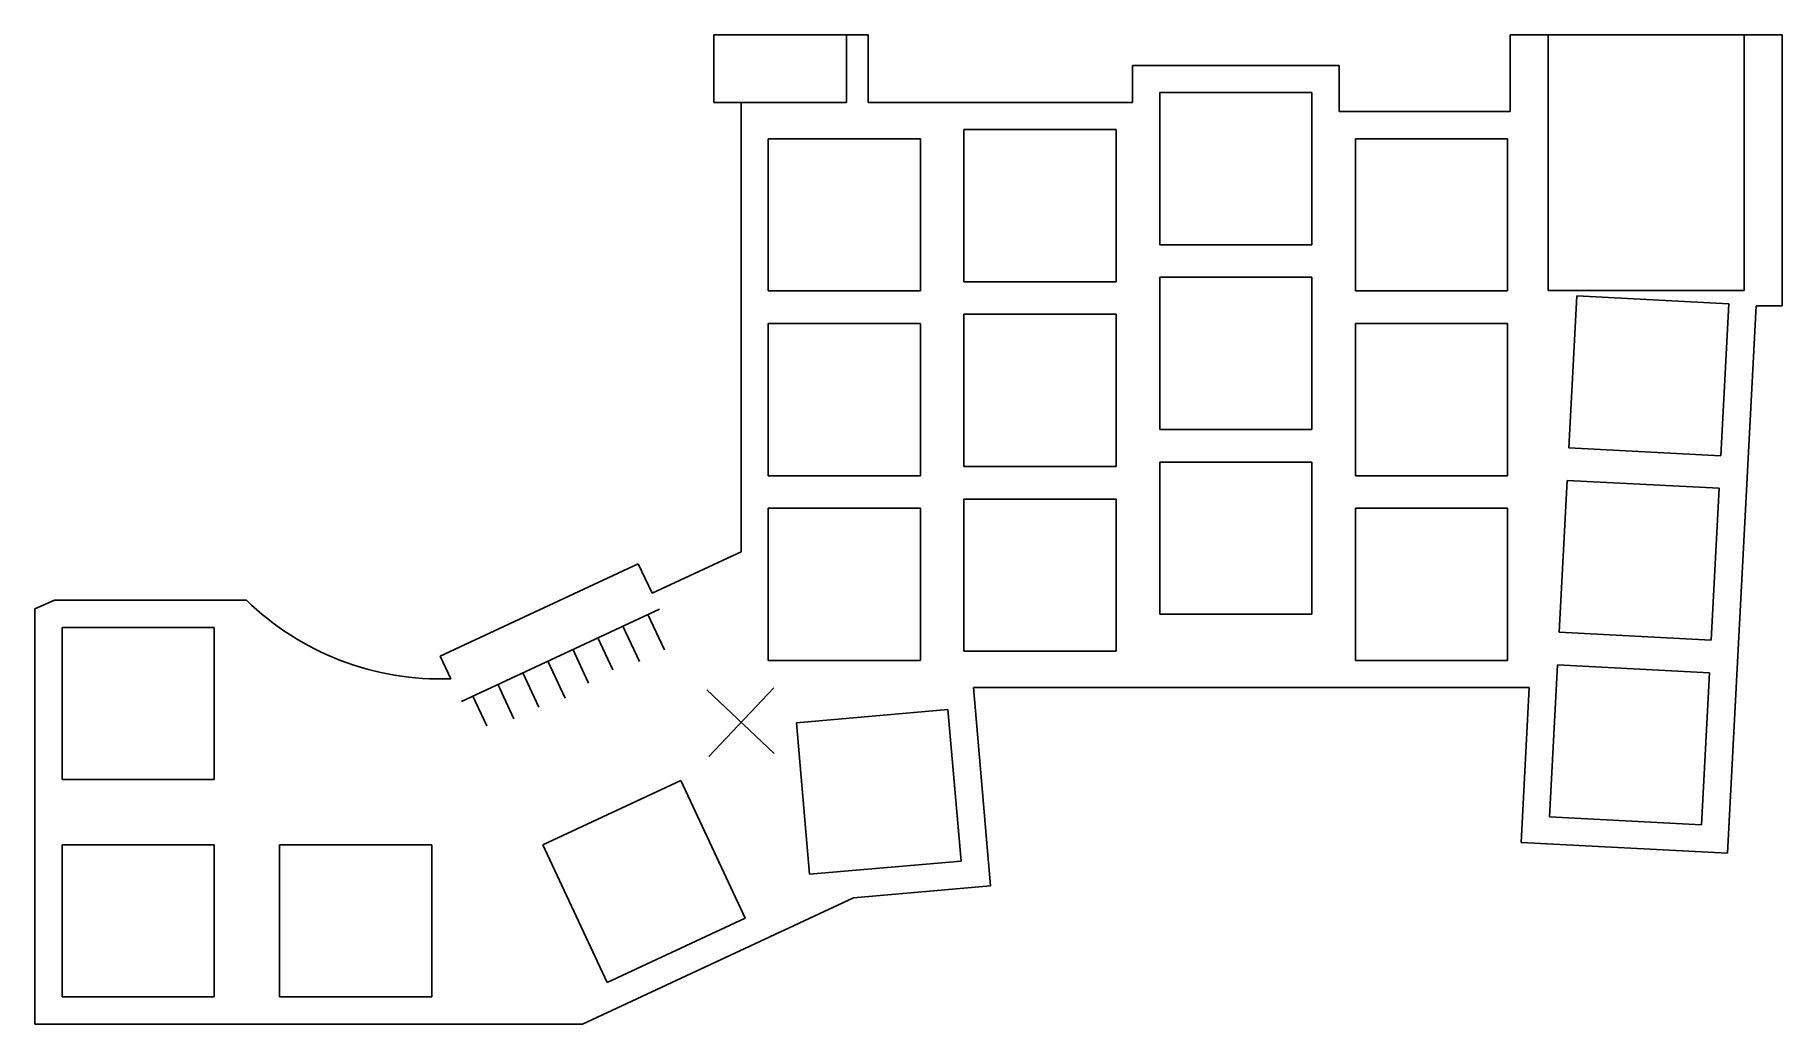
# Model space of a CAD drawing. Extents: x -45 to 116, y -49 to 42.
import ezdxf

# ---------------------------------------------------------------- set-up
doc = ezdxf.new("R2010")
doc.units = 0
doc.layers.add('MODELSKETCH_VISIBLE', color=7, linetype='CONTINUOUS')

msp = doc.modelspace()

# ---------------------------------------------------------------- linework, layer by layer
at = {"layer": 'MODELSKETCH_VISIBLE'}
for p, q in [((32.07, 41.98), (17.87, 41.98)), ((17.87, 41.98), (17.87, 35.78)), ((30.07, 41.98), (30.07, 35.78)), ((32.07, 35.78), (32.07, 41.98)), ((91.12, 41.98), (91.12, 34.93)), ((116.12, 41.98), (91.12, 41.98)), ((94.62, 41.98), (112.62, 41.98)), ((94.62, 41.98), (94.62, 18.48)), ((112.62, 41.98), (112.62, 18.48)), ((116.12, 17.06), (116.12, 41.98)), ((56.37, 39.18), (56.37, 35.78)), ((75.37, 39.18), (56.37, 39.18)), ((75.37, 34.93), (75.37, 39.18)), ((17.87, 35.78), (20.37, 35.78)), ((30.07, 35.78), (20.37, 35.78)), ((20.37, 35.78), (20.37, -5.57)), ((56.37, 35.78), (32.07, 35.78)), ((58.87, 36.68), (72.87, 36.68)), ((58.87, 36.68), (58.87, 22.68)), ((72.87, 36.68), (72.87, 22.68)), ((91.12, 34.93), (75.37, 34.93)), ((22.87, 32.43), (36.87, 32.43)), ((22.87, 32.43), (22.87, 18.43)), ((36.87, 32.43), (36.87, 18.43)), ((40.87, 33.28), (54.87, 33.28)), ((40.87, 33.28), (40.87, 19.28)), ((54.87, 33.28), (54.87, 19.28)), ((76.87, 32.43), (76.87, 18.43)), ((76.87, 32.43), (90.87, 32.43)), ((90.87, 32.43), (90.87, 18.43)), ((58.87, 22.68), (72.87, 22.68)), ((58.87, 19.68), (72.87, 19.68)), ((58.87, 19.68), (58.87, 5.68)), ((72.87, 19.68), (72.87, 5.68)), ((22.87, 18.43), (36.87, 18.43)), ((40.87, 19.28), (54.87, 19.28)), ((76.87, 18.43), (90.87, 18.43)), ((94.62, 18.48), (112.62, 18.48)), ((97.25, 17.98), (96.52, 3.99)), ((111.23, 17.24), (97.25, 17.98)), ((40.87, 16.28), (54.87, 16.28)), ((40.87, 16.28), (40.87, 2.28)), ((54.87, 16.28), (54.87, 2.28)), ((110.5, 3.26), (111.23, 17.24)), ((111.09, -33.32), (113.73, 17.06)), ((113.73, 17.06), (116.12, 17.06)), ((22.87, 15.43), (36.87, 15.43)), ((22.87, 15.43), (22.87, 1.43)), ((36.87, 15.43), (36.87, 1.43)), ((76.87, 15.43), (76.87, 1.43)), ((76.87, 15.43), (90.87, 15.43)), ((90.87, 15.43), (90.87, 1.43)), ((58.87, 5.68), (72.87, 5.68)), ((96.52, 3.99), (110.5, 3.26)), ((40.87, 2.28), (54.87, 2.28)), ((58.87, 2.68), (58.87, -11.32)), ((58.87, 2.68), (72.87, 2.68)), ((72.87, 2.68), (72.87, -11.32)), ((22.87, 1.43), (36.87, 1.43)), ((76.87, 1.43), (90.87, 1.43)), ((96.36, 1), (95.63, -12.98)), ((110.34, 0.27), (96.36, 1)), ((109.61, -13.72), (110.34, 0.27)), ((22.87, -1.57), (22.87, -15.57)), ((22.87, -1.57), (36.87, -1.57)), ((36.87, -1.57), (36.87, -15.57)), ((40.87, -0.72), (40.87, -14.72)), ((40.87, -0.72), (54.87, -0.72)), ((54.87, -0.72), (54.87, -14.72)), ((76.87, -1.57), (76.87, -15.57)), ((76.87, -1.57), (90.87, -1.57)), ((90.87, -1.57), (90.87, -15.57)), ((20.37, -5.57), (12.18, -9.39)), ((10.91, -6.67), (-7.3, -15.17)), ((12.18, -9.39), (10.91, -6.67)), ((-42.79, -10.03), (-44.59, -10.82)), ((-44.59, -10.82), (-44.59, -49.03)), ((-25.14, -10.03), (-42.79, -10.03)), ((-5.36, -19.34), (12.86, -10.84)), ((-42.09, -12.53), (-28.09, -12.53)), ((-42.09, -12.53), (-42.09, -26.53)), ((-28.09, -12.53), (-28.09, -26.53)), ((9.5, -12.41), (11.03, -15.68)), ((11.8, -11.33), (13.33, -14.6)), ((58.87, -11.32), (72.87, -11.32)), ((7.2, -13.48), (8.58, -16.43)), ((95.63, -12.98), (109.61, -13.72)), ((-7.3, -15.17), (-6.33, -17.26)), ((2.6, -15.63), (4.19, -19.03)), ((4.9, -14.55), (6.34, -17.65)), ((22.87, -15.57), (36.87, -15.57)), ((40.87, -14.72), (54.87, -14.72)), ((76.87, -15.57), (90.87, -15.57)), ((95.47, -15.98), (94.74, -29.96)), ((109.45, -16.71), (95.47, -15.98)), ((0.29, -16.7), (1.77, -19.87)), ((108.72, -30.69), (109.45, -16.71)), ((-4.31, -18.85), (-3.03, -21.58)), ((-2.01, -17.77), (-0.53, -20.94)), ((17.22, -18.28), (23.4, -24.14)), ((23.38, -18.09), (17.4, -24.4)), ((41.73, -18.07), (92.86, -18.07)), ((43.32, -36.31), (41.73, -18.07)), ((92.86, -18.07), (92.11, -32.32)), ((39.39, -20.09), (25.45, -21.31)), ((40.61, -34.03), (39.39, -20.09)), ((25.45, -21.31), (26.67, -35.25)), ((-42.09, -26.53), (-28.09, -26.53)), ((14.82, -26.62), (2.13, -32.53)), ((20.74, -39.3), (14.82, -26.62)), ((94.74, -29.96), (108.72, -30.69)), ((-42.09, -32.53), (-42.09, -46.53)), ((-42.09, -32.53), (-28.09, -32.53)), ((-28.09, -32.53), (-28.09, -46.53)), ((-22.09, -32.53), (-8.09, -32.53)), ((-22.09, -32.53), (-22.09, -46.53)), ((-8.09, -32.53), (-8.09, -46.53)), ((2.13, -32.53), (8.05, -45.22)), ((92.11, -32.32), (111.09, -33.32)), ((26.67, -35.25), (40.61, -34.03)), ((30.72, -37.41), (43.32, -36.31)), ((5.79, -49.03), (30.72, -37.41)), ((8.05, -45.22), (20.74, -39.3)), ((-42.09, -46.53), (-28.09, -46.53)), ((-22.09, -46.53), (-8.09, -46.53)), ((-44.59, -49.03), (5.79, -49.03))]:
    msp.add_line(p, q, dxfattribs=at)
msp.add_arc((-7.24, 8.47), 25.75, 225.9475, 272.0274, dxfattribs=at)

doc.saveas('drawing.dxf')
